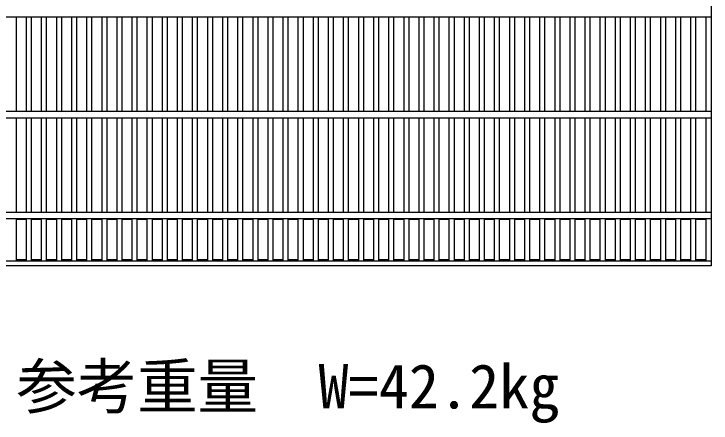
# Model space of a CAD drawing. Units: millimetres, scale not verified. Extents: x -25200 to 25200, y -8910 to 8910.
# Drawn here: x -22741 to -22049, y -5866 to -5460 of the extents above; entities that cross this region are included whole.
import ezdxf
from ezdxf.enums import TextEntityAlignment as Align

# ---------------------------------------------------------------- set-up
doc = ezdxf.new("R2010")
doc.units = ezdxf.units.MM
doc.header["$LTSCALE"] = 30
doc.layers.add('0-0_DIM', color=7, linetype='Continuous', lineweight=25)
doc.layers.add('0-2_HATCH', color=6, linetype='Continuous', lineweight=25)
doc.styles.add('ＭＳ ゴシック', font='')
doc.styles.get('ＭＳ ゴシック').set_extended_font_data('MS Gothic')

msp = doc.modelspace()

# ---------------------------------------------------------------- linework, layer by layer
at = {"layer": '0-2_HATCH'}
for p, q in [((-22048.8, -5309.59), (-22048.8, -5709.59)), ((-23043.8, -5462.59), (-22048.8, -5462.59)), ((-22738.8, -5556.59), (-22738.8, -5462.59)), ((-22728.8, -5556.59), (-22728.8, -5462.59)), ((-22723.8, -5556.59), (-22723.8, -5462.59)), ((-22713.8, -5556.59), (-22713.8, -5462.59)), ((-22708.8, -5556.59), (-22708.8, -5462.59)), ((-22698.8, -5556.59), (-22698.8, -5462.59)), ((-22693.8, -5556.59), (-22693.8, -5462.59)), ((-22683.8, -5556.59), (-22683.8, -5462.59)), ((-22678.8, -5556.59), (-22678.8, -5462.59)), ((-22668.8, -5556.59), (-22668.8, -5462.59)), ((-22663.8, -5556.59), (-22663.8, -5462.59)), ((-22653.8, -5556.59), (-22653.8, -5462.59)), ((-22648.8, -5556.59), (-22648.8, -5462.59)), ((-22638.8, -5556.59), (-22638.8, -5462.59)), ((-22633.8, -5556.59), (-22633.8, -5462.59)), ((-22623.8, -5556.59), (-22623.8, -5462.59)), ((-22618.8, -5556.59), (-22618.8, -5462.59)), ((-22608.8, -5556.59), (-22608.8, -5462.59)), ((-22603.8, -5556.59), (-22603.8, -5462.59)), ((-22593.8, -5556.59), (-22593.8, -5462.59)), ((-22588.8, -5556.59), (-22588.8, -5462.59)), ((-22578.8, -5556.59), (-22578.8, -5462.59)), ((-22573.8, -5556.59), (-22573.8, -5462.59)), ((-22563.8, -5556.59), (-22563.8, -5462.59)), ((-22558.8, -5556.59), (-22558.8, -5462.59)), ((-22548.8, -5556.59), (-22548.8, -5462.59)), ((-22543.8, -5556.59), (-22543.8, -5462.59)), ((-22533.8, -5556.59), (-22533.8, -5462.59)), ((-22528.8, -5556.59), (-22528.8, -5462.59)), ((-22518.8, -5556.59), (-22518.8, -5462.59)), ((-22513.8, -5556.59), (-22513.8, -5462.59)), ((-22503.8, -5556.59), (-22503.8, -5462.59)), ((-22498.8, -5556.59), (-22498.8, -5462.59)), ((-22488.8, -5556.59), (-22488.8, -5462.59)), ((-22483.8, -5556.59), (-22483.8, -5462.59)), ((-22473.8, -5556.59), (-22473.8, -5462.59)), ((-22468.8, -5556.59), (-22468.8, -5462.59)), ((-22458.8, -5556.59), (-22458.8, -5462.59)), ((-22453.8, -5556.59), (-22453.8, -5462.59)), ((-22443.8, -5556.59), (-22443.8, -5462.59)), ((-22438.8, -5556.59), (-22438.8, -5462.59)), ((-22428.8, -5556.59), (-22428.8, -5462.59)), ((-22423.8, -5556.59), (-22423.8, -5462.59)), ((-22413.8, -5556.59), (-22413.8, -5462.59)), ((-22408.8, -5556.59), (-22408.8, -5462.59)), ((-22398.8, -5556.59), (-22398.8, -5462.59)), ((-22393.8, -5556.59), (-22393.8, -5462.59)), ((-22383.8, -5556.59), (-22383.8, -5462.59)), ((-22378.8, -5556.59), (-22378.8, -5462.59)), ((-22368.8, -5556.59), (-22368.8, -5462.59)), ((-22363.8, -5556.59), (-22363.8, -5462.59)), ((-22353.8, -5556.59), (-22353.8, -5462.59)), ((-22348.8, -5556.59), (-22348.8, -5462.59)), ((-22338.8, -5556.59), (-22338.8, -5462.59)), ((-22333.8, -5556.59), (-22333.8, -5462.59)), ((-22323.8, -5556.59), (-22323.8, -5462.59)), ((-22318.8, -5556.59), (-22318.8, -5462.59)), ((-22308.8, -5556.59), (-22308.8, -5462.59)), ((-22303.8, -5556.59), (-22303.8, -5462.59)), ((-22293.8, -5556.59), (-22293.8, -5462.59)), ((-22288.8, -5556.59), (-22288.8, -5462.59)), ((-22278.8, -5556.59), (-22278.8, -5462.59)), ((-22273.8, -5556.59), (-22273.8, -5462.59)), ((-22263.8, -5556.59), (-22263.8, -5462.59)), ((-22258.8, -5556.59), (-22258.8, -5462.59)), ((-22248.8, -5556.59), (-22248.8, -5462.59)), ((-22243.8, -5556.59), (-22243.8, -5462.59)), ((-22233.8, -5556.59), (-22233.8, -5462.59)), ((-22228.8, -5556.59), (-22228.8, -5462.59)), ((-22218.8, -5556.59), (-22218.8, -5462.59)), ((-22213.8, -5556.59), (-22213.8, -5462.59)), ((-22203.8, -5556.59), (-22203.8, -5462.59)), ((-22198.8, -5556.59), (-22198.8, -5462.59)), ((-22188.8, -5556.59), (-22188.8, -5462.59)), ((-22183.8, -5556.59), (-22183.8, -5462.59)), ((-22173.8, -5556.59), (-22173.8, -5462.59)), ((-22168.8, -5556.59), (-22168.8, -5462.59)), ((-22158.8, -5556.59), (-22158.8, -5462.59)), ((-22153.8, -5556.59), (-22153.8, -5462.59)), ((-22143.8, -5556.59), (-22143.8, -5462.59)), ((-22138.8, -5556.59), (-22138.8, -5462.59)), ((-22128.8, -5556.59), (-22128.8, -5462.59)), ((-22123.8, -5556.59), (-22123.8, -5462.59)), ((-22113.8, -5556.59), (-22113.8, -5462.59)), ((-22108.8, -5556.59), (-22108.8, -5462.59)), ((-22098.8, -5556.59), (-22098.8, -5462.59)), ((-22093.8, -5556.59), (-22093.8, -5462.59)), ((-22083.8, -5556.59), (-22083.8, -5462.59)), ((-22078.8, -5556.59), (-22078.8, -5462.59)), ((-22068.8, -5556.59), (-22068.8, -5462.59)), ((-22063.8, -5556.59), (-22063.8, -5462.59)), ((-22053.8, -5556.59), (-22053.8, -5462.59)), ((-22048.8, -5556.59), (-23043.8, -5556.59)), ((-23043.8, -5562.59), (-22048.8, -5562.59)), ((-22738.8, -5656.59), (-22738.8, -5562.59)), ((-22728.8, -5656.59), (-22728.8, -5562.59)), ((-22723.8, -5656.59), (-22723.8, -5562.59)), ((-22713.8, -5656.59), (-22713.8, -5562.59)), ((-22708.8, -5656.59), (-22708.8, -5562.59)), ((-22698.8, -5656.59), (-22698.8, -5562.59)), ((-22693.8, -5656.59), (-22693.8, -5562.59)), ((-22683.8, -5656.59), (-22683.8, -5562.59)), ((-22678.8, -5656.59), (-22678.8, -5562.59)), ((-22668.8, -5656.59), (-22668.8, -5562.59)), ((-22663.8, -5656.59), (-22663.8, -5562.59)), ((-22653.8, -5656.59), (-22653.8, -5562.59)), ((-22648.8, -5656.59), (-22648.8, -5562.59)), ((-22638.8, -5656.59), (-22638.8, -5562.59)), ((-22633.8, -5656.59), (-22633.8, -5562.59)), ((-22623.8, -5656.59), (-22623.8, -5562.59)), ((-22618.8, -5656.59), (-22618.8, -5562.59)), ((-22608.8, -5656.59), (-22608.8, -5562.59)), ((-22603.8, -5656.59), (-22603.8, -5562.59)), ((-22593.8, -5656.59), (-22593.8, -5562.59)), ((-22588.8, -5656.59), (-22588.8, -5562.59)), ((-22578.8, -5656.59), (-22578.8, -5562.59)), ((-22573.8, -5656.59), (-22573.8, -5562.59)), ((-22563.8, -5656.59), (-22563.8, -5562.59)), ((-22558.8, -5656.59), (-22558.8, -5562.59)), ((-22548.8, -5656.59), (-22548.8, -5562.59)), ((-22543.8, -5656.59), (-22543.8, -5562.59)), ((-22533.8, -5656.59), (-22533.8, -5562.59)), ((-22528.8, -5656.59), (-22528.8, -5562.59)), ((-22518.8, -5656.59), (-22518.8, -5562.59)), ((-22513.8, -5656.59), (-22513.8, -5562.59)), ((-22503.8, -5656.59), (-22503.8, -5562.59)), ((-22498.8, -5656.59), (-22498.8, -5562.59)), ((-22488.8, -5656.59), (-22488.8, -5562.59)), ((-22483.8, -5656.59), (-22483.8, -5562.59)), ((-22473.8, -5656.59), (-22473.8, -5562.59)), ((-22468.8, -5656.59), (-22468.8, -5562.59)), ((-22458.8, -5656.59), (-22458.8, -5562.59)), ((-22453.8, -5656.59), (-22453.8, -5562.59)), ((-22443.8, -5656.59), (-22443.8, -5562.59)), ((-22438.8, -5656.59), (-22438.8, -5562.59)), ((-22428.8, -5656.59), (-22428.8, -5562.59)), ((-22423.8, -5656.59), (-22423.8, -5562.59)), ((-22413.8, -5656.59), (-22413.8, -5562.59)), ((-22408.8, -5656.59), (-22408.8, -5562.59)), ((-22398.8, -5656.59), (-22398.8, -5562.59)), ((-22393.8, -5656.59), (-22393.8, -5562.59)), ((-22383.8, -5656.59), (-22383.8, -5562.59)), ((-22378.8, -5656.59), (-22378.8, -5562.59)), ((-22368.8, -5656.59), (-22368.8, -5562.59)), ((-22363.8, -5656.59), (-22363.8, -5562.59)), ((-22353.8, -5656.59), (-22353.8, -5562.59)), ((-22348.8, -5656.59), (-22348.8, -5562.59)), ((-22338.8, -5656.59), (-22338.8, -5562.59)), ((-22333.8, -5656.59), (-22333.8, -5562.59)), ((-22323.8, -5656.59), (-22323.8, -5562.59)), ((-22318.8, -5656.59), (-22318.8, -5562.59)), ((-22308.8, -5656.59), (-22308.8, -5562.59)), ((-22303.8, -5656.59), (-22303.8, -5562.59)), ((-22293.8, -5656.59), (-22293.8, -5562.59)), ((-22288.8, -5656.59), (-22288.8, -5562.59)), ((-22278.8, -5656.59), (-22278.8, -5562.59)), ((-22273.8, -5656.59), (-22273.8, -5562.59)), ((-22263.8, -5656.59), (-22263.8, -5562.59)), ((-22258.8, -5656.59), (-22258.8, -5562.59)), ((-22248.8, -5656.59), (-22248.8, -5562.59)), ((-22243.8, -5656.59), (-22243.8, -5562.59)), ((-22233.8, -5656.59), (-22233.8, -5562.59)), ((-22228.8, -5656.59), (-22228.8, -5562.59)), ((-22218.8, -5656.59), (-22218.8, -5562.59)), ((-22213.8, -5656.59), (-22213.8, -5562.59)), ((-22203.8, -5656.59), (-22203.8, -5562.59)), ((-22198.8, -5656.59), (-22198.8, -5562.59)), ((-22188.8, -5656.59), (-22188.8, -5562.59)), ((-22183.8, -5656.59), (-22183.8, -5562.59)), ((-22173.8, -5656.59), (-22173.8, -5562.59)), ((-22168.8, -5656.59), (-22168.8, -5562.59)), ((-22158.8, -5656.59), (-22158.8, -5562.59)), ((-22153.8, -5656.59), (-22153.8, -5562.59)), ((-22143.8, -5656.59), (-22143.8, -5562.59)), ((-22138.8, -5656.59), (-22138.8, -5562.59)), ((-22128.8, -5656.59), (-22128.8, -5562.59)), ((-22123.8, -5656.59), (-22123.8, -5562.59)), ((-22113.8, -5656.59), (-22113.8, -5562.59)), ((-22108.8, -5656.59), (-22108.8, -5562.59)), ((-22098.8, -5656.59), (-22098.8, -5562.59)), ((-22093.8, -5656.59), (-22093.8, -5562.59)), ((-22083.8, -5656.59), (-22083.8, -5562.59)), ((-22078.8, -5656.59), (-22078.8, -5562.59)), ((-22068.8, -5656.59), (-22068.8, -5562.59)), ((-22063.8, -5656.59), (-22063.8, -5562.59)), ((-22053.8, -5656.59), (-22053.8, -5562.59)), ((-22048.8, -5656.59), (-23043.8, -5656.59)), ((-23043.8, -5662.59), (-22048.8, -5662.59)), ((-22738.8, -5705.09), (-22738.8, -5662.59)), ((-22728.8, -5663.59), (-22738.8, -5663.59)), ((-22728.8, -5705.09), (-22728.8, -5662.59)), ((-22723.8, -5705.09), (-22723.8, -5662.59)), ((-22713.8, -5663.59), (-22723.8, -5663.59)), ((-22713.8, -5705.09), (-22713.8, -5662.59)), ((-22708.8, -5705.09), (-22708.8, -5662.59)), ((-22698.8, -5663.59), (-22708.8, -5663.59)), ((-22698.8, -5705.09), (-22698.8, -5662.59)), ((-22693.8, -5705.09), (-22693.8, -5662.59)), ((-22683.8, -5663.59), (-22693.8, -5663.59)), ((-22683.8, -5705.09), (-22683.8, -5662.59)), ((-22678.8, -5705.09), (-22678.8, -5662.59)), ((-22668.8, -5663.59), (-22678.8, -5663.59)), ((-22668.8, -5705.09), (-22668.8, -5662.59)), ((-22663.8, -5705.09), (-22663.8, -5662.59)), ((-22653.8, -5663.59), (-22663.8, -5663.59)), ((-22653.8, -5705.09), (-22653.8, -5662.59)), ((-22648.8, -5705.09), (-22648.8, -5662.59)), ((-22638.8, -5663.59), (-22648.8, -5663.59)), ((-22638.8, -5705.09), (-22638.8, -5662.59)), ((-22633.8, -5705.09), (-22633.8, -5662.59)), ((-22623.8, -5663.59), (-22633.8, -5663.59)), ((-22623.8, -5705.09), (-22623.8, -5662.59)), ((-22618.8, -5705.09), (-22618.8, -5662.59)), ((-22608.8, -5663.59), (-22618.8, -5663.59)), ((-22608.8, -5705.09), (-22608.8, -5662.59)), ((-22603.8, -5705.09), (-22603.8, -5662.59)), ((-22593.8, -5663.59), (-22603.8, -5663.59)), ((-22593.8, -5705.09), (-22593.8, -5662.59)), ((-22588.8, -5705.09), (-22588.8, -5662.59)), ((-22578.8, -5663.59), (-22588.8, -5663.59)), ((-22578.8, -5705.09), (-22578.8, -5662.59)), ((-22573.8, -5705.09), (-22573.8, -5662.59)), ((-22563.8, -5663.59), (-22573.8, -5663.59)), ((-22563.8, -5705.09), (-22563.8, -5662.59)), ((-22558.8, -5705.09), (-22558.8, -5662.59)), ((-22548.8, -5663.59), (-22558.8, -5663.59)), ((-22548.8, -5705.09), (-22548.8, -5662.59)), ((-22543.8, -5705.09), (-22543.8, -5662.59)), ((-22533.8, -5663.59), (-22543.8, -5663.59)), ((-22533.8, -5705.09), (-22533.8, -5662.59)), ((-22528.8, -5705.09), (-22528.8, -5662.59)), ((-22518.8, -5663.59), (-22528.8, -5663.59)), ((-22518.8, -5705.09), (-22518.8, -5662.59)), ((-22513.8, -5705.09), (-22513.8, -5662.59)), ((-22503.8, -5663.59), (-22513.8, -5663.59)), ((-22503.8, -5705.09), (-22503.8, -5662.59)), ((-22498.8, -5705.09), (-22498.8, -5662.59)), ((-22488.8, -5663.59), (-22498.8, -5663.59)), ((-22488.8, -5705.09), (-22488.8, -5662.59)), ((-22483.8, -5705.09), (-22483.8, -5662.59)), ((-22473.8, -5663.59), (-22483.8, -5663.59)), ((-22473.8, -5705.09), (-22473.8, -5662.59)), ((-22468.8, -5705.09), (-22468.8, -5662.59)), ((-22458.8, -5663.59), (-22468.8, -5663.59)), ((-22458.8, -5705.09), (-22458.8, -5662.59)), ((-22453.8, -5705.09), (-22453.8, -5662.59)), ((-22443.8, -5663.59), (-22453.8, -5663.59)), ((-22443.8, -5705.09), (-22443.8, -5662.59)), ((-22438.8, -5705.09), (-22438.8, -5662.59)), ((-22428.8, -5663.59), (-22438.8, -5663.59)), ((-22428.8, -5705.09), (-22428.8, -5662.59)), ((-22423.8, -5705.09), (-22423.8, -5662.59)), ((-22413.8, -5663.59), (-22423.8, -5663.59)), ((-22413.8, -5705.09), (-22413.8, -5662.59)), ((-22408.8, -5705.09), (-22408.8, -5662.59)), ((-22398.8, -5663.59), (-22408.8, -5663.59)), ((-22398.8, -5705.09), (-22398.8, -5662.59)), ((-22393.8, -5705.09), (-22393.8, -5662.59)), ((-22383.8, -5663.59), (-22393.8, -5663.59)), ((-22383.8, -5705.09), (-22383.8, -5662.59)), ((-22378.8, -5705.09), (-22378.8, -5662.59)), ((-22368.8, -5663.59), (-22378.8, -5663.59)), ((-22368.8, -5705.09), (-22368.8, -5662.59)), ((-22363.8, -5705.09), (-22363.8, -5662.59)), ((-22353.8, -5663.59), (-22363.8, -5663.59)), ((-22353.8, -5705.09), (-22353.8, -5662.59)), ((-22348.8, -5705.09), (-22348.8, -5662.59)), ((-22338.8, -5663.59), (-22348.8, -5663.59)), ((-22338.8, -5705.09), (-22338.8, -5662.59)), ((-22333.8, -5705.09), (-22333.8, -5662.59)), ((-22323.8, -5663.59), (-22333.8, -5663.59)), ((-22323.8, -5705.09), (-22323.8, -5662.59)), ((-22318.8, -5705.09), (-22318.8, -5662.59)), ((-22308.8, -5663.59), (-22318.8, -5663.59)), ((-22308.8, -5705.09), (-22308.8, -5662.59)), ((-22303.8, -5705.09), (-22303.8, -5662.59)), ((-22293.8, -5663.59), (-22303.8, -5663.59)), ((-22293.8, -5705.09), (-22293.8, -5662.59)), ((-22288.8, -5705.09), (-22288.8, -5662.59)), ((-22278.8, -5663.59), (-22288.8, -5663.59)), ((-22278.8, -5705.09), (-22278.8, -5662.59)), ((-22273.8, -5705.09), (-22273.8, -5662.59)), ((-22263.8, -5663.59), (-22273.8, -5663.59)), ((-22263.8, -5705.09), (-22263.8, -5662.59)), ((-22258.8, -5705.09), (-22258.8, -5662.59)), ((-22248.8, -5663.59), (-22258.8, -5663.59)), ((-22248.8, -5705.09), (-22248.8, -5662.59)), ((-22243.8, -5705.09), (-22243.8, -5662.59)), ((-22233.8, -5663.59), (-22243.8, -5663.59)), ((-22233.8, -5705.09), (-22233.8, -5662.59)), ((-22228.8, -5705.09), (-22228.8, -5662.59)), ((-22218.8, -5663.59), (-22228.8, -5663.59)), ((-22218.8, -5705.09), (-22218.8, -5662.59)), ((-22213.8, -5705.09), (-22213.8, -5662.59)), ((-22203.8, -5663.59), (-22213.8, -5663.59)), ((-22203.8, -5705.09), (-22203.8, -5662.59)), ((-22198.8, -5705.09), (-22198.8, -5662.59)), ((-22188.8, -5663.59), (-22198.8, -5663.59)), ((-22188.8, -5705.09), (-22188.8, -5662.59)), ((-22183.8, -5705.09), (-22183.8, -5662.59)), ((-22173.8, -5663.59), (-22183.8, -5663.59)), ((-22173.8, -5705.09), (-22173.8, -5662.59)), ((-22168.8, -5705.09), (-22168.8, -5662.59)), ((-22158.8, -5663.59), (-22168.8, -5663.59)), ((-22158.8, -5705.09), (-22158.8, -5662.59)), ((-22153.8, -5705.09), (-22153.8, -5662.59)), ((-22143.8, -5663.59), (-22153.8, -5663.59)), ((-22143.8, -5705.09), (-22143.8, -5662.59)), ((-22138.8, -5705.09), (-22138.8, -5662.59)), ((-22128.8, -5663.59), (-22138.8, -5663.59)), ((-22128.8, -5705.09), (-22128.8, -5662.59)), ((-22123.8, -5705.09), (-22123.8, -5662.59)), ((-22113.8, -5663.59), (-22123.8, -5663.59)), ((-22113.8, -5705.09), (-22113.8, -5662.59)), ((-22108.8, -5705.09), (-22108.8, -5662.59)), ((-22098.8, -5663.59), (-22108.8, -5663.59)), ((-22098.8, -5705.09), (-22098.8, -5662.59)), ((-22093.8, -5705.09), (-22093.8, -5662.59)), ((-22083.8, -5663.59), (-22093.8, -5663.59)), ((-22083.8, -5705.09), (-22083.8, -5662.59)), ((-22078.8, -5705.09), (-22078.8, -5662.59)), ((-22068.8, -5663.59), (-22078.8, -5663.59)), ((-22068.8, -5705.09), (-22068.8, -5662.59)), ((-22063.8, -5705.09), (-22063.8, -5662.59)), ((-22053.8, -5663.59), (-22063.8, -5663.59)), ((-22053.8, -5705.09), (-22053.8, -5662.59)), ((-22048.8, -5705.09), (-23043.8, -5705.09)), ((-22728.8, -5703.59), (-22738.8, -5703.59)), ((-22713.8, -5703.59), (-22723.8, -5703.59)), ((-22698.8, -5703.59), (-22708.8, -5703.59)), ((-22683.8, -5703.59), (-22693.8, -5703.59)), ((-22668.8, -5703.59), (-22678.8, -5703.59)), ((-22653.8, -5703.59), (-22663.8, -5703.59)), ((-22638.8, -5703.59), (-22648.8, -5703.59)), ((-22623.8, -5703.59), (-22633.8, -5703.59)), ((-22608.8, -5703.59), (-22618.8, -5703.59)), ((-22593.8, -5703.59), (-22603.8, -5703.59)), ((-22578.8, -5703.59), (-22588.8, -5703.59)), ((-22563.8, -5703.59), (-22573.8, -5703.59)), ((-22548.8, -5703.59), (-22558.8, -5703.59)), ((-22533.8, -5703.59), (-22543.8, -5703.59)), ((-22518.8, -5703.59), (-22528.8, -5703.59)), ((-22503.8, -5703.59), (-22513.8, -5703.59)), ((-22488.8, -5703.59), (-22498.8, -5703.59)), ((-22473.8, -5703.59), (-22483.8, -5703.59)), ((-22458.8, -5703.59), (-22468.8, -5703.59)), ((-22443.8, -5703.59), (-22453.8, -5703.59)), ((-22428.8, -5703.59), (-22438.8, -5703.59)), ((-22413.8, -5703.59), (-22423.8, -5703.59)), ((-22398.8, -5703.59), (-22408.8, -5703.59)), ((-22383.8, -5703.59), (-22393.8, -5703.59)), ((-22368.8, -5703.59), (-22378.8, -5703.59)), ((-22353.8, -5703.59), (-22363.8, -5703.59)), ((-22338.8, -5703.59), (-22348.8, -5703.59)), ((-22323.8, -5703.59), (-22333.8, -5703.59)), ((-22308.8, -5703.59), (-22318.8, -5703.59)), ((-22293.8, -5703.59), (-22303.8, -5703.59)), ((-22278.8, -5703.59), (-22288.8, -5703.59)), ((-22263.8, -5703.59), (-22273.8, -5703.59)), ((-22248.8, -5703.59), (-22258.8, -5703.59)), ((-22233.8, -5703.59), (-22243.8, -5703.59)), ((-22218.8, -5703.59), (-22228.8, -5703.59)), ((-22203.8, -5703.59), (-22213.8, -5703.59)), ((-22188.8, -5703.59), (-22198.8, -5703.59)), ((-22173.8, -5703.59), (-22183.8, -5703.59)), ((-22158.8, -5703.59), (-22168.8, -5703.59)), ((-22143.8, -5703.59), (-22153.8, -5703.59)), ((-22128.8, -5703.59), (-22138.8, -5703.59)), ((-22113.8, -5703.59), (-22123.8, -5703.59)), ((-22098.8, -5703.59), (-22108.8, -5703.59)), ((-22083.8, -5703.59), (-22093.8, -5703.59)), ((-22068.8, -5703.59), (-22078.8, -5703.59)), ((-22053.8, -5703.59), (-22063.8, -5703.59)), ((-22048.8, -5709.59), (-23043.8, -5709.59))]:
    msp.add_line(p, q, dxfattribs=at)

# ---------------------------------------------------------------- texts
at = {"layer": '0-0_DIM', "style": 'ＭＳ ゴシック'}
msp.add_text('参考重量\u3000W=42.2kg', height=43.99, dxfattribs=at).set_placement((-22738.81, -5864.52), align=Align.BOTTOM_LEFT)

doc.saveas('drawing.dxf')
